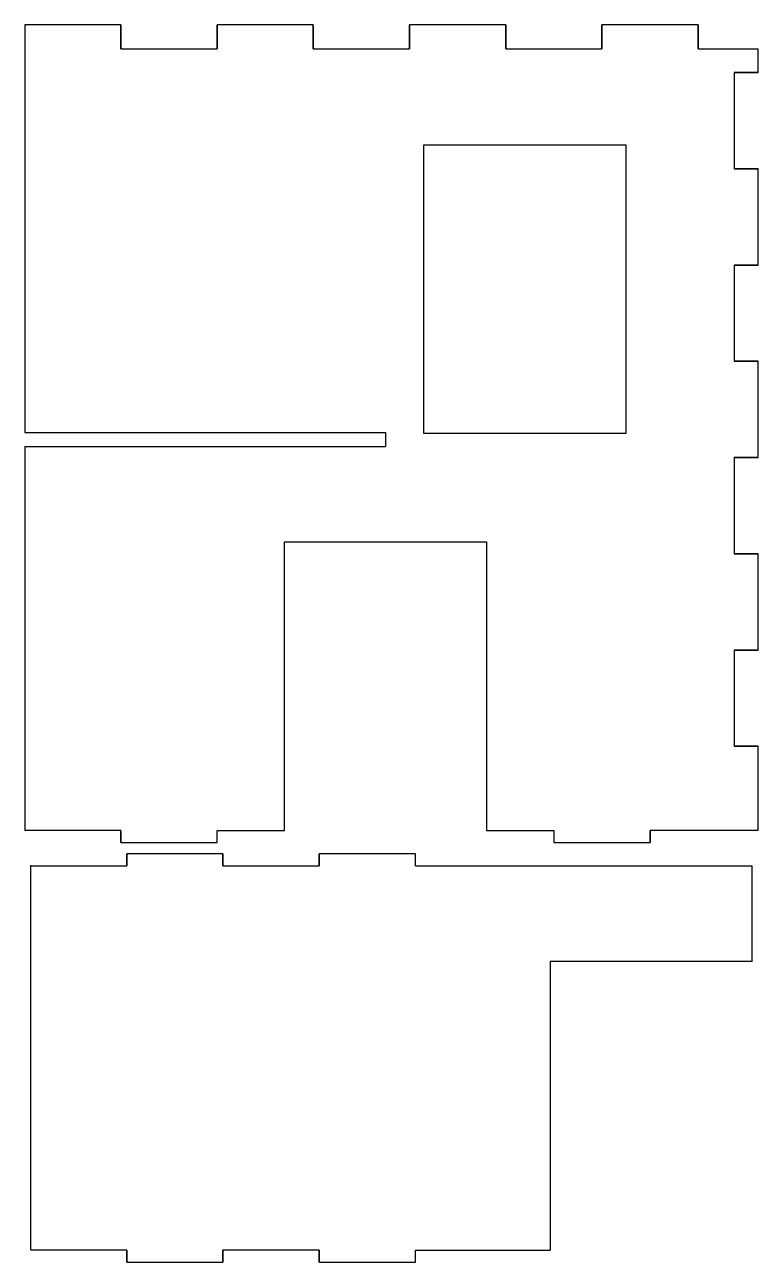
# Model space of a CAD drawing. Header units: millimetres. Extents: x 26 to 310, y 186 to 667.
import ezdxf

# ---------------------------------------------------------------- set-up
doc = ezdxf.new("R2010")
doc.units = ezdxf.units.MM
doc.layers.get('0').update_dxf_attribs({"lineweight": 25, "true_color": 0xffffff})

msp = doc.modelspace()

# ---------------------------------------------------------------- linework, layer by layer
for p, q in [((62.98, 666.52), (25.62, 666.52)), ((25.62, 666.52), (25.62, 657.32)), ((62.98, 657.18), (62.98, 666.52)), ((62.98, 666.52), (62.98, 657.18)), ((100.34, 657.18), (100.34, 666.52)), ((137.7, 666.52), (100.34, 666.52)), ((100.34, 666.52), (100.34, 657.18)), ((137.7, 657.18), (137.7, 666.52)), ((137.7, 666.52), (137.7, 657.18)), ((175.06, 657.18), (175.06, 666.52)), ((212.42, 666.52), (175.06, 666.52)), ((175.06, 666.52), (175.06, 657.18)), ((212.42, 657.18), (212.42, 666.52)), ((212.42, 666.52), (212.42, 657.18)), ((249.78, 657.18), (249.78, 666.52)), ((287.14, 666.52), (249.78, 666.52)), ((249.78, 666.52), (249.78, 657.18)), ((287.14, 657.18), (287.14, 666.52)), ((287.14, 666.52), (287.14, 657.18)), ((25.62, 657.32), (25.62, 508.29)), ((62.98, 657.18), (100.34, 657.18)), ((137.7, 657.18), (175.06, 657.18)), ((212.42, 657.18), (249.78, 657.18)), ((287.14, 657.18), (310.5, 657.18)), ((310.5, 647.97), (310.5, 657.18)), ((310.5, 647.97), (301.16, 647.97)), ((301.16, 647.97), (301.16, 610.61)), ((301.16, 647.97), (310.5, 647.97)), ((310.5, 610.61), (301.16, 610.61)), ((301.16, 610.61), (310.5, 610.61)), ((310.5, 573.25), (310.5, 610.61)), ((310.5, 573.25), (301.16, 573.25)), ((301.16, 573.25), (301.16, 535.89)), ((301.16, 573.25), (310.5, 573.25)), ((310.5, 535.89), (301.16, 535.89)), ((301.16, 535.89), (310.5, 535.89)), ((310.5, 498.53), (310.5, 535.89)), ((25.62, 508.29), (165.72, 508.29)), ((165.72, 508.29), (165.72, 502.79)), ((25.62, 502.79), (165.72, 502.79)), ((25.62, 502.79), (25.62, 353.76)), ((310.5, 498.53), (301.16, 498.53)), ((301.16, 498.53), (301.16, 461.17)), ((301.16, 498.53), (310.5, 498.53)), ((126.49, 353.76), (126.49, 465.84)), ((126.49, 465.84), (204.95, 465.84)), ((204.95, 465.84), (204.95, 353.76)), ((310.5, 461.17), (301.16, 461.17)), ((301.16, 461.17), (310.5, 461.17)), ((310.5, 423.81), (310.5, 461.17)), ((310.5, 423.81), (301.16, 423.81)), ((301.16, 423.81), (301.16, 386.45)), ((301.16, 423.81), (310.5, 423.81)), ((310.5, 386.45), (301.16, 386.45)), ((301.16, 386.45), (310.5, 386.45)), ((310.5, 353.76), (310.5, 386.45)), ((62.98, 353.76), (25.62, 353.76)), ((62.98, 349.09), (62.98, 353.76)), ((62.98, 353.76), (62.98, 349.09)), ((100.34, 349.09), (100.34, 353.76)), ((100.34, 353.76), (126.49, 353.76)), ((204.95, 353.76), (231.11, 353.76)), ((231.11, 353.76), (231.11, 349.09)), ((310.5, 353.76), (268.47, 353.76)), ((268.47, 353.76), (268.47, 349.09)), ((268.47, 349.09), (268.47, 353.76)), ((62.98, 349.09), (100.34, 349.09)), ((231.11, 349.09), (268.47, 349.09)), ((65.25, 339.99), (65.25, 344.66)), ((102.61, 344.66), (65.25, 344.66)), ((65.25, 344.66), (65.25, 339.99)), ((102.61, 339.99), (102.61, 344.66)), ((102.61, 344.66), (102.61, 339.99)), ((139.97, 339.99), (139.97, 344.66)), ((177.33, 344.66), (139.97, 344.66)), ((139.97, 344.66), (139.97, 339.99)), ((177.33, 339.99), (177.33, 344.66)), ((27.89, 340.27), (27.89, 191.11)), ((27.89, 339.99), (65.25, 339.99)), ((102.61, 339.99), (139.97, 339.99)), ((177.33, 339.99), (308.09, 339.99)), ((308.09, 302.91), (308.09, 339.99)), ((308.09, 302.91), (229.63, 302.91)), ((229.63, 302.91), (229.63, 190.83)), ((65.25, 190.83), (27.89, 190.83)), ((65.25, 186.16), (65.25, 190.83)), ((65.25, 190.83), (65.25, 186.16)), ((102.61, 186.16), (102.61, 190.83)), ((139.97, 190.83), (102.61, 190.83)), ((102.61, 190.83), (102.61, 186.16)), ((139.97, 186.16), (139.97, 190.83)), ((139.97, 190.83), (139.97, 186.16)), ((177.33, 186.16), (177.33, 190.83)), ((177.33, 190.83), (229.63, 190.83)), ((65.25, 186.16), (102.61, 186.16)), ((139.97, 186.16), (177.33, 186.16))]:
    msp.add_line(p, q)
at = {"color": 7, "true_color": 0xffffff}
msp.add_lwpolyline([(180.67, 507.88), (180.67, 619.96), (259.13, 619.96), (259.13, 507.88)], close=True, dxfattribs=at)

doc.saveas('drawing.dxf')
